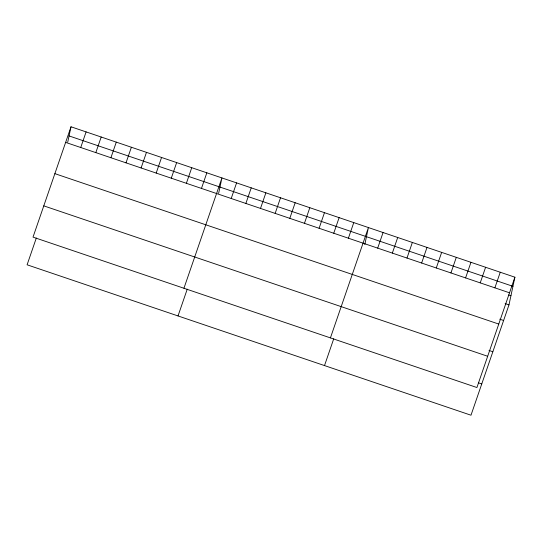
<?xml version="1.0" encoding="UTF-8"?>
<svg xmlns="http://www.w3.org/2000/svg" width="542" height="542" viewBox="0 0 542 542"><rect width="100%" height="100%" fill="white"/><g stroke="black" fill="none" stroke-linecap="round" stroke-linejoin="round"><path stroke-width="0.81" d="M67.716 142.2L71.009 126.787L514.9 277.199L508.979 304.882L470.991 415.213L27.1 264.801L36.328 238.006M218.636 193.338L221.935 177.925L183.941 288.256M364.786 244.544L368.418 227.565L330.424 337.89M71.009 126.787L33.021 237.118L476.913 387.53L514.9 277.199M80.731 147.505L86.103 131.902M95.819 152.62L101.191 137.018M110.914 157.736L116.286 142.133M126.008 162.851L131.381 147.248M141.096 167.959L146.469 152.356M156.191 173.074L161.563 157.471M171.286 178.189L176.658 162.586M186.373 183.304L191.746 167.702M201.468 188.42L206.841 172.817M178.02 315.939L187.247 289.15M231.21 198.494L236.583 182.891M245.858 203.46L251.231 187.857M260.506 208.419L265.878 192.817M275.153 213.385L280.526 197.783M289.801 218.351L295.173 202.742M304.448 223.311L309.821 207.708M319.096 228.277L324.468 212.674M333.75 233.236L339.123 217.633M348.398 238.202L353.77 222.599M324.509 365.579L333.73 338.784M377.693 248.128L383.065 232.525M392.34 253.094L397.713 237.491M406.988 258.053L412.36 242.45M421.635 263.019L427.008 247.416M436.283 267.985L441.655 252.382M450.93 272.944L456.31 257.342M465.585 277.911L470.957 262.308M480.232 282.877L485.605 267.267M494.88 287.836L500.252 272.233M69.058 135.927L512.949 286.332M65.636 142.39L509.527 292.802M508.62 294.963L510.937 295.742M505.124 303.574L508.979 304.882M499.751 319.177L503.606 320.485M54.871 173.65L498.762 324.062M488.992 350.437L492.841 351.744M43.78 205.858L487.671 356.27M478.667 382.903L481.757 383.953"/></g></svg>
